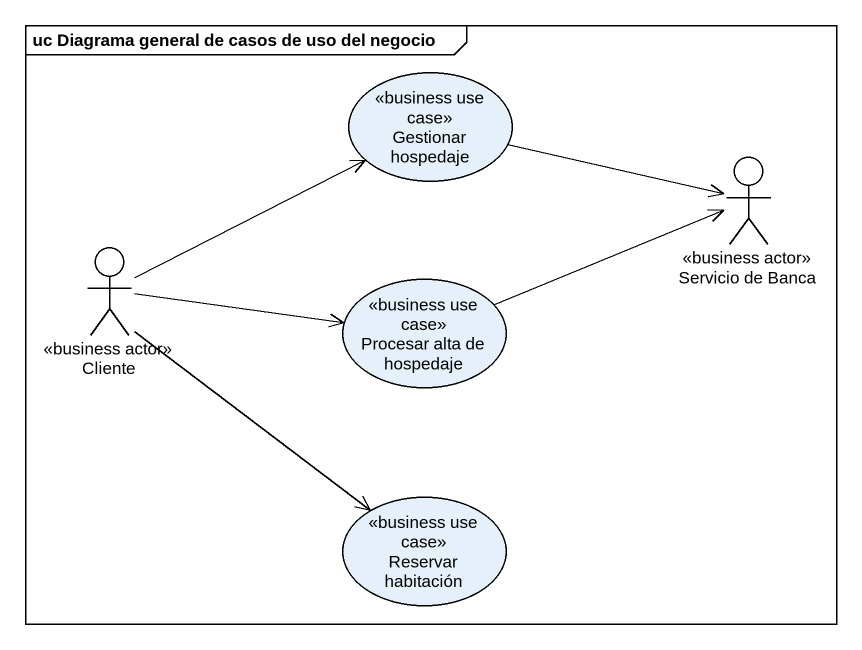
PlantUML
@startuml
mainframe uc Diagrama general de casos de uso del negocio
usecase "Gestionar hospedaje" as Gestionar_hospedaje <<business use case>>
actor "Servicio de Banca" as Servicio_de_Banca <<business actor>>
actor Cliente <<business actor>>
usecase "Procesar alta de hospedaje" as Procesar_alta_de_hospedaje <<business use case>>
usecase "Reservar habitación" as Reservar_habitación <<business use case>>
Gestionar_hospedaje -right-> Servicio_de_Banca
Cliente -right-> Gestionar_hospedaje
Cliente -right-> Procesar_alta_de_hospedaje
Cliente --> Reservar_habitación
Procesar_alta_de_hospedaje -right-> Servicio_de_Banca
@enduml
